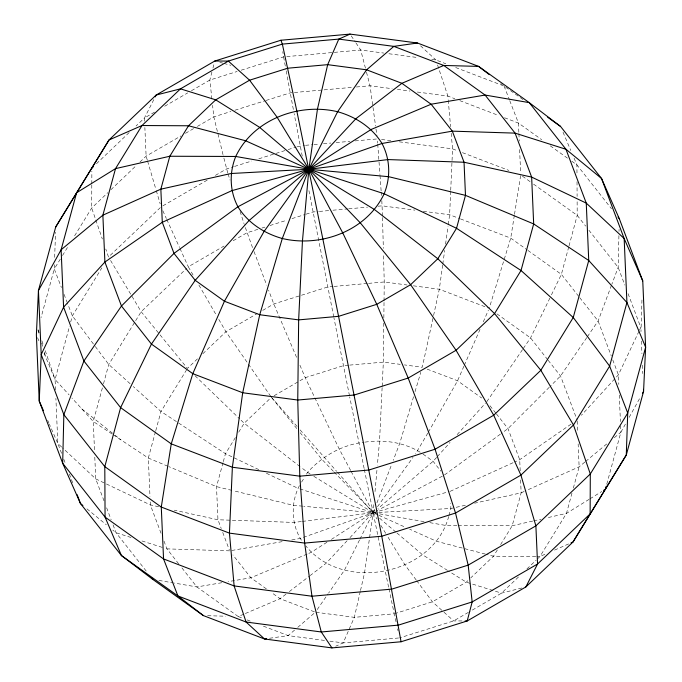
<?xml version="1.0" encoding="UTF-8"?>
<svg xmlns="http://www.w3.org/2000/svg" width="682" height="682" viewBox="0 0 682 682"><rect width="100%" height="100%" fill="white"/><g stroke="black" fill="none" stroke-linecap="round" stroke-linejoin="round"><path stroke-width="0.51" stroke-dasharray="3.41 2.56" d="M91.797 184.907L91.695 208.019L95.471 219.016M91.806 183.859L91.865 171.25M383.787 323.098L383.344 362.116L382.167 386.583M383.847 317.821L384.026 302.007M384.034 300.95L384.247 281.964L383.489 253.678M618.924 235.665L618.156 267.37L611.848 284.258M619.017 231.437L619.068 229.323M54.415 264.752L54.27 268.955L41.056 317.582M54.662 257.404L55.54 232.212M641.958 299.952L640.978 331.623M450.666 191.378L449.626 214.762L448.176 225.248M450.717 190.312L452.558 148.872L451.152 133.033M382.116 387.64L379.559 440.828L377.385 465.15M360.497 590.493L364.529 572.94L373.139 512.736L373.992 503.222M375.023 491.586L377.01 469.378M442.644 265.119L439.302 289.245L433.172 317.335M442.788 264.07L444.681 250.43M445.559 244.139L448.031 226.296M514.339 215.341L510.741 238.137L489.199 308.332M514.509 214.31L520.724 174.942M432.942 318.375L422.269 367.266L404.383 364.904M360.258 591.524L354.325 617.338L343.199 642.904L335.689 646.238M211.923 72.045L209.834 80.058L211.889 98.992M212.963 68.038L214.267 63.034M568.754 246.901L561.388 274.369L550.34 297.139M569.027 245.887L577.202 215.359L577.125 200.644M55.523 389.959L55.072 379.465L69.564 326.115M70.681 322.015L72.352 315.86L101.84 267.864M102.385 387.896L93.255 421.502L94.542 451.262M103.494 383.821L108.753 364.478L135.121 321.546M155.47 431.74L148.326 458.057L149.989 496.581M155.752 430.726L160.978 411.493L186.894 369.303M223.031 462.686L216.518 486.633L217.959 519.761L221.249 528.507M223.295 461.688L225.469 453.709L235.375 437.58M299.449 485.61C290.515 502.711 291.061 524.884 301.947 540.988M448.705 516.513C433.215 575.011 343.336 592.863 305.817 545.898M448.978 515.507L450.887 508.491L450.666 503.444M571.976 493.137L566.478 513.376L540.008 556.469L536.93 559.402M573.349 488.073L579.129 466.82L578.14 443.914M606.775 484.169L620.884 432.235L625.522 423.889M413.548 396.745L399.703 443.496L393.258 460.307M415.048 391.656L420.768 372.346M611.473 285.247L598.105 321L587.373 336.712M359.943 539.147L373.139 512.736L375.04 507.792M376.933 502.847L391.741 464.263M463.888 366.277L457.562 380.761L428.39 432.132M464.306 365.313L480.341 328.613M483.291 321.853L488.355 310.267M639 331.222L618.404 374.844L581.371 415.295M639.452 330.267L640.79 327.428L627.44 291.981M549.88 298.085L530.553 337.922L523.358 348.408M359.465 540.093L344.384 570.28L328.681 592.982M153.817 99.632L144.439 117.995L136.059 125.982M629.128 417.401L640.475 397.001M427.87 433.053L415.483 453.939M60.323 259.1L54.27 268.955L61.423 287.523M62.522 255.511L68.575 245.656M74.636 235.802L91.695 208.019L107.799 192.674M135.675 320.651L141.165 311.708L186.783 268.231M238.674 432.2L244.182 423.241L271.393 397.299L297.361 426.762M301.597 482.106L304.291 477.724M306.448 474.22L307.522 472.464C322.032 456.147 342.279 444.707 364.06 442.209M497.34 549.948L493.487 556.222L470.81 577.833M500.639 544.568L512.199 525.754L521.15 492.83L520.562 479.369M586.776 337.59L560.536 375.995L550.024 386.515M486.795 401.681L522.762 349.278M317.207 609.572L328.076 593.852M349.994 537.629L375.006 510.145M377.496 506.683L412.994 457.4M436.642 457.392L433.104 461.313L377.939 508.627M437.35 456.599L450.06 442.482M457.128 434.639L485.388 403.25M347.095 540.732L326.115 563.289L310.225 575.523M549.274 387.274L507.996 428.603L501.176 433.582M96.443 163.748L129.964 131.797M110.859 189.758L136.153 165.641M139.989 161.992L146.119 156.144L180.883 135.974M160.321 207.618L108.515 257.003L105.77 249.007M197.448 358.868L187.448 368.408L141.165 311.708L109.06 257.915M202.835 353.736L225.93 331.725L257.225 313.567M467.784 580.714L466.275 582.155L432.422 601.797L395.245 613.476M518.456 577.006L501.526 593.152L469.301 611.839M526.922 568.941L536.163 560.135M294.564 630.108L288.154 635.624L268.623 638.395M297.77 627.355L315.391 612.189L354.325 617.338L394.239 613.791L396.498 623.834M331.409 539.411L374.742 511.364M584.858 462.072L579.129 466.82L525.012 491.091M585.676 461.399L606.963 443.76M614.337 437.665L620.884 432.235L620.603 425.858M285.963 594.192L280.106 598.694L245.068 613.63M289.313 591.618L309.389 576.162M500.324 434.204L444.084 475.243L378.74 509.778M571.013 424.178L519.71 459.694L514.884 461.893M326.968 542.25L310.983 552.463L308.076 553.682M589.103 499.36L566.478 513.376L545.992 518.047M590.007 498.798L601.771 491.5M154.575 112.121L144.439 117.995L144.584 121.174M164.703 106.239L187.729 92.88M191.42 90.749L209.834 80.058L237.123 71.482M185.461 133.322L193.697 128.548M197.354 126.426L213.824 116.869L230.908 111.498M162.921 205.828L208.053 179.639M215.418 175.368L226.475 168.957L233.551 166.732M193.066 275.017L188.3 266.781L224.028 246.049M233.193 240.737L246.935 232.767L257.958 229.305M262.749 310.361L273.797 303.95L327.803 286.977L333.029 286.517M274.138 395.713L305.246 377.666L343.43 365.663L348.681 365.194M468.381 612.376L453.658 620.918L399.652 637.892M291.734 539.974L300.012 538.524L373.139 512.736L377.811 510.272M450.146 491.338L513.913 462.328M524.049 491.526L521.15 492.83L474.655 503.188M544.858 554.347L540.008 556.469L536.836 556.452M554.551 550.101L569.095 543.733M181.915 567.91L196.902 586.946L238.248 616.537L244.088 614.047M307.105 554.091L250.874 577.773L228.035 581.652M241.164 70.212L283.61 56.87L282.766 51.679M234.923 110.237L265.068 100.766M266.074 100.45L290.191 92.871L293.345 92.59M234.557 166.417L251.735 161.012M258.81 158.795L274.982 153.714M275.988 153.39L287.105 149.904M288.119 149.58L296.201 147.039M297.207 146.724L304.47 145.394M261.965 228.044L264.966 227.097M269.978 225.52L287.011 220.167M292.024 218.59L305.05 214.498M306.056 214.182L313.072 211.983L318.306 211.514M302.39 521.398L373.139 512.736L449.131 491.62M521.79 587.986L501.526 593.152L466.275 582.155L448.398 570.962M532.685 521.082L512.199 525.754L457.954 525.575M533.708 520.852L540.877 519.215M465.354 505.268L450.887 508.491L373.139 512.736L303.72 506.266M231.744 550.485L283.456 541.423M221.812 582.718L196.902 586.946L174.311 583.067M301.333 521.525L293.942 522.429L217.959 519.761L174.277 510.17M286.772 56.589L333.251 52.463M334.308 52.369L360.718 50.025L383.693 53.06M294.394 92.496L352.168 87.364M356.371 86.989L370.028 85.779L392.116 88.694M305.527 145.3L312.919 144.644M313.976 144.55L319.253 144.081M323.481 143.706L330.872 143.05M336.158 142.581L349.892 141.362M355.169 140.893L377.351 138.923M319.355 211.42L328.784 210.585M332.969 210.209L347.641 208.905M348.681 208.811L367.538 207.14M378.016 206.211L382.21 205.836L414.861 210.158M334.069 286.423L367.521 283.448M368.57 283.362L384.247 281.964L407.103 284.991M349.73 365.1L383.344 362.116L400.181 364.341M365.092 442.115C384.563 439.268 405.645 442.567 422.175 453.487M398.603 637.985L343.199 642.904L328.664 640.986M456.889 525.566L446.258 525.532L429.541 522.608M461.995 620.952L453.658 620.918L442.644 611.004M535.779 556.444L493.487 556.222L486.368 554.355M207.618 615.718L225.58 616.196M229.672 550.851L166.92 548.874L164.925 548.243M302.672 506.163L293.2 505.285L232.843 490.597M388.919 53.75L418.16 57.62M431.74 59.419L435.917 59.973L445.798 63.75M397.376 89.393L410.001 91.064M417.367 92.036L447.878 96.077L454.834 98.737M381.528 139.469L390.931 140.714M399.285 141.822L452.558 148.872L457.494 150.756M423.292 211.275L449.626 214.762L459.489 218.53M413.335 285.809L439.302 289.245L488.227 307.957M324.504 640.432L288.154 635.624L262.715 625.897M158.915 580.425L173.288 582.897M299.841 488.892L373.139 512.736L424.323 521.696M158.676 506.743L150.355 504.91L95.744 478.892L62.48 447.81M231.82 490.349L216.518 486.633L168.786 466.624M485.354 554.091L436.565 541.303L409.66 529.181M219.826 62.36L222.843 63.162M223.849 63.426L230.891 65.284M131.004 537.484L116.034 532.736L112.803 530.084M141.975 540.962L163.927 547.927M455.678 67.527L504.083 86.043L523.767 100.126M459.804 100.638L498.568 115.463M504.535 117.747L518.448 123.067L541.67 139.682M462.43 152.649L508.866 170.406M460.469 218.905L510.741 238.137L527.05 249.8M427.171 369.141L457.562 380.761L481.637 397.99M314.411 611.814L280.106 598.694L271.513 592.539M238.248 616.537L243.142 618.412M247.055 619.904L250.967 621.404M167.806 466.215L148.326 458.057L113.05 434.639M313.814 476.326L373.139 512.736L377.947 514.901M378.902 515.336L404.852 527.024M258.793 469.608L225.469 453.709L160.978 411.493L133.28 386.558M266.415 473.248L297.829 488.235M310.216 474.126L300.856 467.289M447.503 570.399L422.482 554.73L396.6 532.702M112.189 434.067L93.255 421.502L71.917 397.998M550.263 145.837L567.467 158.139M571.763 161.216L576.929 164.908L611.498 208.811M522.429 176.169L530.136 181.676M533.554 184.131L577.202 215.359L585.659 226.092M527.911 250.422L561.388 274.369L579.095 296.858M496.956 313.882L530.553 337.922L547.501 359.44M423.019 454.093L433.104 461.313L440.853 471.151M266.347 588.847L250.874 577.773L232.886 554.926M500.793 83.511L502.438 84.781M300.02 466.641L244.182 423.241L240.396 419.583M81.738 408.816L114.141 434.511M114.977 435.167L120.791 439.779M86.938 508.84L106.332 524.773M334.12 472.08L375.569 514.799M379.61 518.243L395.79 532.011M441.859 610.296L432.422 601.797L416.821 580.825M130.117 383.71L108.753 364.478L94.065 344.862M420.564 45.847L435.917 59.973M61.712 447.085L57.842 443.471L49.385 424.195M195.009 375.714L239.646 418.85M333.387 471.313L321.606 459.046L300.182 432.703M44.1 353.25L55.072 379.465L69.104 394.912M300.165 429.941L336.652 471.339M337.351 472.132L373.139 512.736L376.984 519.036M272.067 398.126L297.505 429.404M588.907 230.218L618.156 267.37L624.84 285.093M579.751 297.684L598.105 321L611.26 355.902M548.149 360.267L560.536 375.995L577.1 419.959M490.008 405.764L495.788 413.104M496.436 413.923L507.996 428.603L519.71 459.694L520.204 471.083M178.65 563.775L166.92 548.874L163.603 540.084M146.195 571.039L116.034 532.736L113.024 524.756M93.425 344.009L72.352 315.86L67.458 303.158M416.19 579.99L404.963 564.892L387.402 536.12M270.788 396.43L225.93 331.725L218.504 318.92M351.247 35.873L355.39 42.062M355.987 42.949L360.718 50.025L365.441 68.174M380.82 525.328L386.856 535.217M198.897 285.076L216.39 315.263M350.633 470.478L339.133 448.875L305.246 377.666L299.04 363.114M351.136 471.415L373.139 512.736L388.723 587.765M162.836 210.755L166.348 218.487M166.783 219.451L179.519 247.464M179.954 248.427L188.3 266.781M47.697 420.342L48.968 423.232M563.025 132.231L570.791 150.492M574.065 158.181L576.929 164.908L576.972 173.322M296.559 357.3L273.797 303.95L268.572 290.114M37.595 337.718L39.224 341.597M504.083 86.043L509.377 99.683M509.752 100.663L518.448 123.067L518.866 132.598M64.065 294.36L67.083 302.177M612.76 359.891L618.404 374.844L618.813 384.409M252.528 247.6L244.335 224.659M254.019 251.547L266.705 285.17M222.716 532.395L229.305 549.88M161.029 533.247L150.355 504.91L150.219 501.79M104.005 500.827L95.744 478.892L94.772 456.573M106.639 507.809L111.149 519.769M61.551 453.317L57.842 443.471L55.89 398.348M63.776 459.225L65.634 464.144M69.342 473.99L72.684 482.856M95.812 220.013L102.334 239.007M38.149 329.841L39.164 332.816M41.866 340.753L43.563 345.714M45.251 350.676L55.072 379.465M437.58 64.986L447.878 96.077L448.159 99.24M227.771 173.006L223.253 155.675M228.095 174.021L230.047 180.099M240.115 211.497L244.011 223.653M147.321 160.202L146.119 156.144L144.865 127.534M147.619 161.216L155.99 189.639M156.289 190.653L160.185 203.85M37.945 329.9L39.096 333.933M41.687 343.012L42.838 347.044M44.279 352.091L45.728 357.129M366.49 72.207L370.028 85.779L372.875 106.435M223.005 154.661L213.824 116.869L212.571 105.301M397.623 628.855L398.075 630.867M388.945 588.805L394.239 613.791M364.128 468.423L349.695 396.881M364.341 469.455L373.139 512.736M349.491 395.841L333.967 318.042M333.762 317.002L308.656 189.221M302.245 156.118L294.13 113.613M293.345 109.461L286.056 70.246M283.61 56.87L285.86 69.214M373.02 107.475L375.577 126.068M375.987 129.034L376.941 135.957M448.253 100.297L450.589 126.699M377.504 141.012L377.658 143.101M377.734 144.149L379.934 174.473M380.01 175.513L381.144 191.199M381.221 192.247L381.451 195.384M381.826 200.61L382.491 216.467M518.908 133.655L519.241 141.063M519.607 149.537L520.63 172.827M641.387 341.068L641.933 353.66M642.427 365.202L642.794 373.6M619.273 395.04L620.424 421.612M577.143 420.999L577.645 432.456M382.517 217.532L383.344 248.367M577.023 181.727L577.1 196.442"/><path stroke-width="1.02" d="M55.719 226.961L38.439 290.566L36.376 334.802L39.241 401.067L62.676 463.248L80.476 503.529L121.43 555.54L152.751 579.368L203.398 615.607L264.514 638.983L331.938 647.9L401.067 641.762L467.204 620.97L525.839 586.955L572.974 542.037L626.281 455.039L643.561 391.434L645.624 347.198L642.759 280.933L619.324 218.752L601.524 178.471L560.57 126.46L529.249 102.632L478.602 66.393L417.486 43.017L350.062 34.1L280.933 40.238L214.796 61.03L156.161 95.045L109.026 139.963L55.719 226.961L109.026 139.963L141.992 125.531L180.474 88.848L228.342 61.082L282.348 44.108L338.801 39.096L393.846 46.376L443.752 65.463L485.098 95.054L515.081 133.126L531.645 177.09L533.674 223.943L521.022 270.507L494.552 313.592L456.07 350.275L408.203 378.05L354.197 395.023L297.753 400.036L242.698 392.755L192.801 373.668L151.447 344.078L121.464 306.005L104.9 262.041L102.871 215.18L115.522 168.625L141.992 125.531L188.513 125.778L245.435 140.697L308.861 169.264L384.171 193.765L456.531 228.291L521.022 270.507L573.247 317.522L609.648 366.14L627.73 413.045L626.281 455.039L572.974 542.037L571.03 542.881M606.221 486.206L605.386 489.258L603.579 490.384M155.223 96.878L156.161 95.045L180.474 88.848L215.725 99.845L259.518 127.27L308.861 169.264L360.394 222.954L410.607 284.701L456.07 350.275L493.7 415.219L520.92 475.107L535.882 525.856L537.561 564.005L525.839 586.955M642.529 393.292L643.561 391.434L643.476 389.337M91.874 168.104L93.4 166.647M350.062 34.1L338.801 39.096L327.675 64.662L317.471 109.06L308.861 169.264L302.441 241.172L298.656 319.884L297.753 400.036L299.79 476.164L304.649 543.077L311.972 596.221L321.282 631.975L331.938 647.9M417.486 43.017L393.846 46.376L366.609 69.811L337.616 111.72L308.861 169.264L282.297 238.504L259.731 314.734L242.698 392.755L232.374 467.238L229.442 533.128L234.122 585.923L246.083 622.027L264.514 638.983L266.568 638.684M214.796 61.03L228.342 61.082L249.578 80.203L277.037 117.108L308.861 169.264L342.867 233.125L376.754 304.334L408.203 378.05L435.065 449.233L455.525 513.043L468.176 565.131L472.166 601.942L467.204 620.97L465.124 620.961M547.731 117.278L560.57 126.46M489.292 74.636L478.602 66.393L443.752 65.463L401.894 83.306L355.885 118.711L308.861 169.264L248.896 220.687L195.205 280.319L151.447 344.078L120.612 407.631L104.798 466.641L105.071 517.092L121.43 555.54L177.917 595.957L203.398 615.607M82.897 505.515L80.476 503.529L77.134 494.663M618.02 217.098L619.324 218.752M151.438 577.697L152.751 579.368M642.759 280.933L624.158 238.53L601.524 178.471L565.966 149.264L529.249 102.632L485.098 95.054L431.126 104.227L371.017 129.537L308.861 169.264L237.916 206.757L174.004 253.397L121.464 306.005L83.895 361L63.844 414.63L62.676 463.248L105.071 517.092L163.552 558.933L234.122 585.923L311.972 596.221L391.809 589.129L468.176 565.131L535.882 525.856L590.305 473.981L627.73 413.045L645.624 347.198L626.928 302.535L588.745 260.498L533.674 223.943L465.482 195.367L388.8 176.715L308.861 169.264L235.742 156.468L169.801 156.246L115.522 168.625L76.614 192.742L61.116 249.765L38.439 290.566L41.21 354.572L39.241 401.067L43.469 410.709M280.933 40.238L282.348 44.108L296.806 110.893L338.57 316.337L381.758 536.231L401.067 641.762M590.305 473.981L590.126 513.896L537.561 564.005L472.166 601.942L398.39 625.13L321.282 631.975L246.083 622.027L177.917 595.957L163.552 558.933L161.276 507.058L171.259 443.863L192.801 373.668L224.438 301.239L264.028 231.522L308.861 169.264L381.988 143.476L452.328 131.149L515.081 133.126L565.966 149.264L586.256 203.108L588.745 260.498L573.247 317.522L540.835 370.292L493.7 415.219L435.065 449.233L368.928 470.017L299.79 476.164L232.374 467.238L171.259 443.863L120.612 407.631L83.895 361L63.596 307.156L61.116 249.765L102.871 215.18L160.85 189.17L231.113 173.509L308.861 169.264L388.058 159.571L464.041 162.239L531.645 177.09L586.256 203.108L624.158 238.53L626.928 302.535L609.648 366.14L573.485 424.997L520.92 475.107L455.525 513.043L381.758 536.231L304.649 543.077L229.442 533.128L161.276 507.058L104.798 466.641L63.844 414.63L41.21 354.572L63.596 307.156L104.9 262.041L162.29 222.306L231.854 190.662L308.861 169.264L374.478 209.536L437.818 258.759L494.552 313.592L540.835 370.292L573.485 424.997L590.305 473.981M169.801 156.246L160.85 189.17L162.29 222.306L174.004 253.397L195.205 280.319L224.438 301.239L259.731 314.734L298.656 319.884L338.57 316.337L376.754 304.334L410.607 284.701L437.818 258.759L456.531 228.291L465.482 195.367L464.041 162.239L452.328 131.149L431.126 104.227L401.894 83.306L366.609 69.811L327.675 64.662L287.761 68.209L249.578 80.203L215.725 99.845L188.513 125.778L169.801 156.246M235.742 156.468C229.143 172.768 229.655 191.139 237.916 206.757C247.856 222.903 264.249 233.457 282.297 238.504C321.06 247.702 366.592 230.831 384.171 193.765C390.769 177.456 390.257 159.094 381.988 143.476C372.057 127.321 355.663 116.775 337.616 111.72C298.852 102.522 253.32 119.393 235.742 156.468"/></g></svg>
